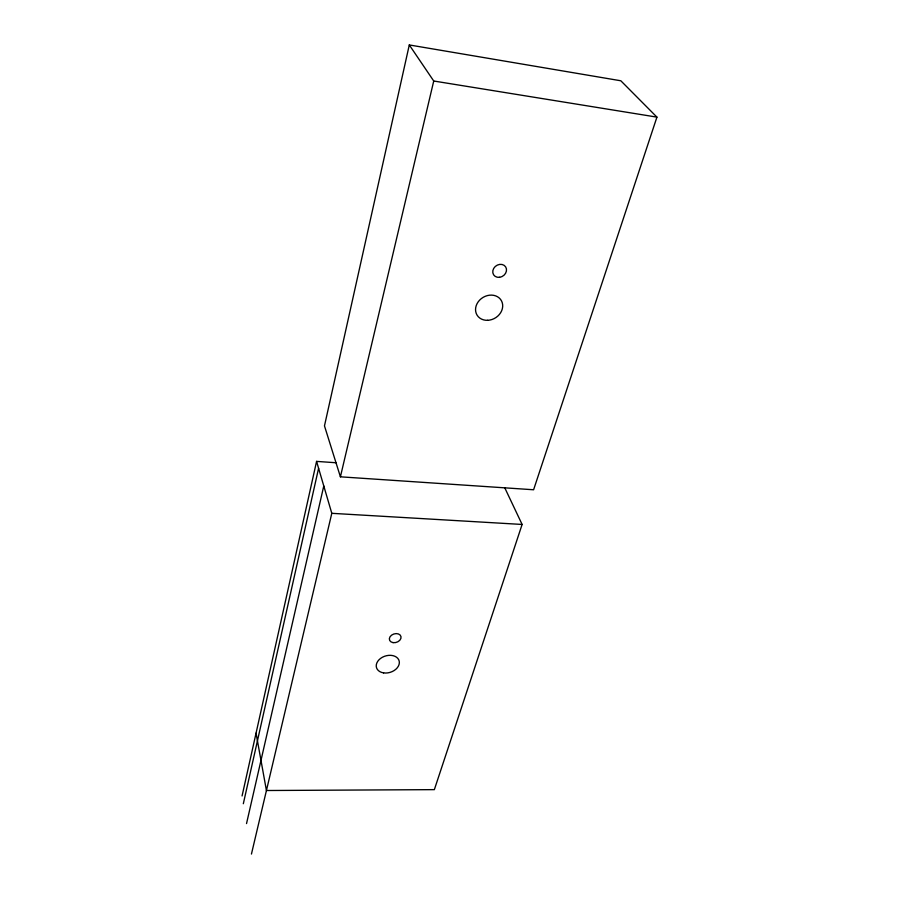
<?xml version="1.0" encoding="UTF-8"?>
<svg xmlns="http://www.w3.org/2000/svg" width="899" height="899" viewBox="0 0 899 899"><rect width="100%" height="100%" fill="white"/><g stroke="black" fill="none" stroke-linecap="round" stroke-linejoin="round"><path stroke-width="1.35" d="M242.067 795.963L316.572 461.389L336.136 462.76M409.292 44.95L324.472 425.879L340.406 476.818L533.601 489.764L656.933 117.128L620.827 80.775L409.292 44.95L433.734 81.011L656.933 117.128M243.326 803.728L318.594 468.289M246.528 823.574L323.775 485.966M251.45 854.05L331.798 513.318L316.572 461.389M340.406 476.818L433.734 81.011M504.845 487.977L522.117 524.454L434.352 789.637L266.43 790.513L256.058 733.146M331.798 513.318L522.117 524.454M383.592 672.89A11.822 8.518 -17.4 0 0 399.223 661.215A11.822 8.518 -17.4 0 0 380.547 658.428A11.822 8.518 -17.4 0 0 383.592 672.89M393.077 642.628A5.99 4.371 -17.9 0 0 400.999 636.649A5.99 4.371 -17.9 0 0 391.548 635.177A5.99 4.371 -17.9 0 0 393.077 642.628M499.552 277.308A7.214 6.158 -34.6 0 0 505.643 266.857A7.214 6.158 -34.6 0 0 493.708 268.396A7.214 6.158 -34.6 0 0 499.552 277.308M487.584 320.314A14.148 11.957 -31.8 0 0 501.575 301.008A14.148 11.957 -31.8 0 0 478.201 301.828A14.148 11.957 -31.8 0 0 487.584 320.314"/></g></svg>
